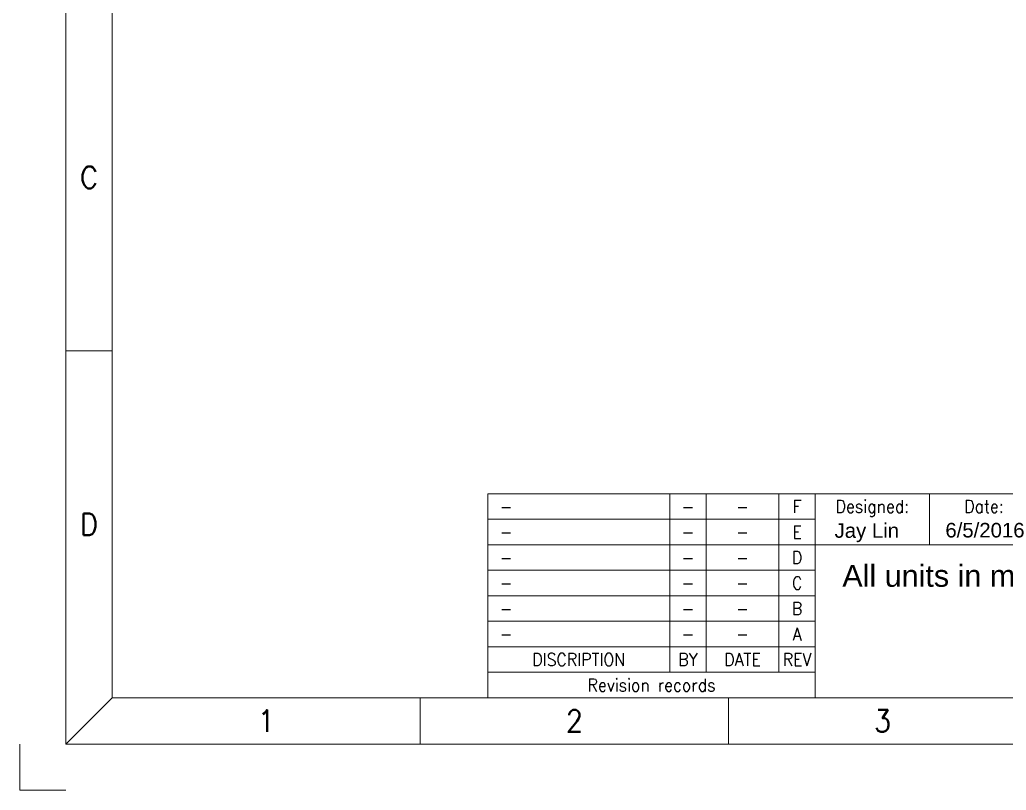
# Model space of a CAD drawing. Header units: millimetres. Extents: x 0 to 279, y 0 to 216.
# Drawn here: x 0 to 135.5, y 0.1 to 105.9 of the extents above; entities that cross this region are included whole.
import ezdxf

# ---------------------------------------------------------------- set-up
doc = ezdxf.new("R2010")
doc.units = ezdxf.units.MM
doc.layers.get('0').update_dxf_attribs({"lineweight": 0})
doc.layers.add('9.1 Drawing sheet', color=9, linetype='Continuous', lineweight=9)
doc.styles.add('textstyle15', font='Standard')
doc.styles.add('textstyle16', font='Standard')
doc.styles.add('textstyle24', font='Standard')
doc.styles.add('textstyle25', font='Standard')
doc.styles.add('textstyle26', font='Standard')
doc.styles.add('textstyle28', font='Standard')
doc.styles.add('textstyle29', font='Standard')
doc.styles.add('textstyle30', font='Standard')
doc.styles.add('textstyle31', font='Standard')
doc.styles.add('textstyle32', font='Standard')
doc.styles.add('textstyle33', font='Standard')
doc.styles.add('textstyle34', font='Standard')
doc.styles.add('textstyle35', font='Standard')
doc.styles.add('textstyle36', font='Standard')
doc.styles.add('textstyle37', font='Standard')
doc.styles.add('textstyle38', font='Standard')
doc.styles.add('textstyle41', font='Standard')
doc.styles.add('textstyle42', font='Standard')
doc.styles.add('textstyle43', font='Standard')
doc.styles.add('textstyle44', font='Standard')
doc.styles.add('textstyle45', font='Standard')
doc.styles.add('textstyle46', font='Standard')
doc.styles.add('textstyle47', font='Standard')
doc.styles.add('textstyle48', font='Standard')
doc.styles.add('textstyle49', font='Standard')
doc.styles.add('textstyle50', font='Standard')
doc.styles.add('textstyle51', font='Standard')
doc.styles.add('textstyle52', font='Standard')
doc.styles.add('textstyle53', font='Standard')
doc.styles.add('textstyle54', font='Standard')
doc.styles.add('textstyle55', font='Standard')
doc.styles.add('textstyle56', font='Standard')
doc.styles.add('textstyle57', font='Standard')
doc.styles.add('textstyle58', font='Standard')
doc.styles.add('textstyle61', font='Standard')
doc.styles.add('textstyle62', font='Standard')
doc.styles.add('textstyle65', font='')
doc.styles.add('textstyle68', font='')
doc.styles.add('textstyle69', font='')
doc.styles.get('textstyle65').set_extended_font_data('Arial')
doc.styles.get('textstyle68').set_extended_font_data('Arial')
doc.styles.get('textstyle69').set_extended_font_data('Arial')

# ---------------------------------------------------------------- blocks, each defined once
blk = doc.blocks.new('Zoned border')
at = {"layer": '9.1 Drawing sheet'}
for p, q in [((6.35, 6.35), (6.35, 209.55)), ((6.35, 60.33), (12.7, 60.33)), ((12.7, 12.7), (6.35, 6.35)), ((55.03, 6.35), (55.03, 12.7)), ((97.37, 6.35), (97.37, 12.7)), ((6.35, 6.35), (273.05, 6.35))]:
    blk.add_line(p, q, dxfattribs=at)
at = {"layer": '9.1 Drawing sheet', "char_height": 3, "attachment_point": 5}
for s, insert, style in [('C', (9.52, 84.14), 'textstyle15'), ('D', (9.52, 36.51), 'textstyle16'), ('1', (33.87, 9.52), 'textstyle24'), ('2', (76.2, 9.52), 'textstyle25'), ('3', (118.53, 9.52), 'textstyle26')]:
    blk.add_mtext(s, dxfattribs=dict(at, insert=insert, style=style))
blk = doc.blocks.new('Paper Frame')
at = {"layer": '9.1 Drawing sheet'}
for p, q in [((12.7, 12.7), (12.7, 203.2)), ((12.7, 12.7), (266.7, 12.7)), ((0, 6.35), (0, 0)), ((0, 0), (6.35, 0))]:
    blk.add_line(p, q, dxfattribs=at)
blk.add_blockref('Zoned border', (0, 0), dxfattribs=at)
blk = doc.blocks.new('Title block')
at = {"layer": '9.1 Drawing sheet', "color": 18}
for p, q in [((-202.41, 28), (-157.41, 28)), ((-202.41, 28), (-202.41, 0)), ((-177.41, 28), (-177.41, 3.5)), ((-172.41, 28), (-172.41, 3.5)), ((-162.41, 28), (-162.41, 3.5)), ((-157.41, 28), (0, 28)), ((-157.41, 28), (-157.41, 0)), ((-141.74, 21), (-141.74, 28)), ((-202.41, 24.5), (-157.41, 24.5)), ((-202.41, 21), (-157.41, 21)), ((-157.41, 21), (0, 21)), ((-202.41, 17.5), (-157.41, 17.5)), ((-202.41, 14), (-157.41, 14)), ((-202.41, 10.5), (-157.41, 10.5)), ((-202.41, 7), (-157.41, 7)), ((-202.41, 3.5), (-157.41, 3.5)), ((-202.41, 0), (0, 0))]:
    blk.add_line(p, q, dxfattribs=at)
at = {"color": 18, "char_height": 1, "attachment_point": 1}
for s, insert, style in [('\\H2;Jay Lin', (-154.76, 23.96), 'textstyle69'), ('\\H2;6/5/2016', (-139.54, 24.01), 'textstyle68'), ('\\H3;All units in mm unless specified', (-153.7, 18.24), 'textstyle65')]:
    blk.add_mtext(s, dxfattribs=dict(at, insert=insert, style=style))
at = {"layer": '9.1 Drawing sheet', "color": 18, "linetype": 'Continuous', "lineweight": 0, "width": 96.5681}
for s, insert, char_height, attachment_point, style in [('F', (-159.91, 26.25), 1.74, 5, 'textstyle38'), ('Designed:', (-149.57, 27.15), 1.738, 2, 'textstyle61'), ('Date:', (-134.24, 27.15), 1.738, 2, 'textstyle62'), ('-', (-200.76, 26.25), 1.74, 4, 'textstyle56'), ('-', (-174.91, 26.25), 1.74, 5, 'textstyle57'), ('-', (-167.41, 26.25), 1.74, 5, 'textstyle58'), ('E', (-159.91, 22.75), 1.74, 5, 'textstyle37'), ('-', (-200.76, 22.75), 1.74, 4, 'textstyle53'), ('-', (-174.91, 22.75), 1.74, 5, 'textstyle54'), ('-', (-167.41, 22.75), 1.74, 5, 'textstyle55'), ('-', (-200.76, 19.25), 1.74, 4, 'textstyle50'), ('-', (-174.91, 19.25), 1.74, 5, 'textstyle51'), ('-', (-167.41, 19.25), 1.74, 5, 'textstyle52'), ('D', (-159.91, 19.25), 1.74, 5, 'textstyle36'), ('C', (-159.91, 15.75), 1.74, 5, 'textstyle35'), ('-', (-200.76, 15.75), 1.74, 4, 'textstyle47'), ('-', (-174.91, 15.75), 1.74, 5, 'textstyle48'), ('-', (-167.41, 15.75), 1.74, 5, 'textstyle49'), ('B', (-159.91, 12.25), 1.74, 5, 'textstyle34'), ('-', (-200.76, 12.25), 1.74, 4, 'textstyle44'), ('-', (-174.91, 12.25), 1.74, 5, 'textstyle45'), ('-', (-167.41, 12.25), 1.74, 5, 'textstyle46'), ('A', (-159.91, 8.75), 1.74, 5, 'textstyle33'), ('-', (-200.76, 8.75), 1.74, 4, 'textstyle41'), ('-', (-174.91, 8.75), 1.74, 5, 'textstyle42'), ('-', (-167.41, 8.75), 1.74, 5, 'textstyle43'), ('DISCRIPTION', (-189.91, 5.25), 1.7382, 5, 'textstyle29'), ('BY', (-174.91, 5.25), 1.738, 5, 'textstyle30'), ('DATE', (-167.41, 5.25), 1.738, 5, 'textstyle31'), ('REV', (-159.91, 5.25), 1.738, 5, 'textstyle32'), ('Revision records', (-179.91, 1.75), 1.7382, 5, 'textstyle28')]:
    blk.add_mtext(s, dxfattribs=dict(at, insert=insert, char_height=char_height, attachment_point=attachment_point, style=style))

msp = doc.modelspace()

# ---------------------------------------------------------------- block references
at = {"layer": '9.1 Drawing sheet', "color": 18}
for name, p in [('Paper Frame', (0, 0.07)), ('Title block', (266.7, 12.77))]:
    msp.add_blockref(name, p, dxfattribs=at)

doc.saveas('drawing.dxf')
